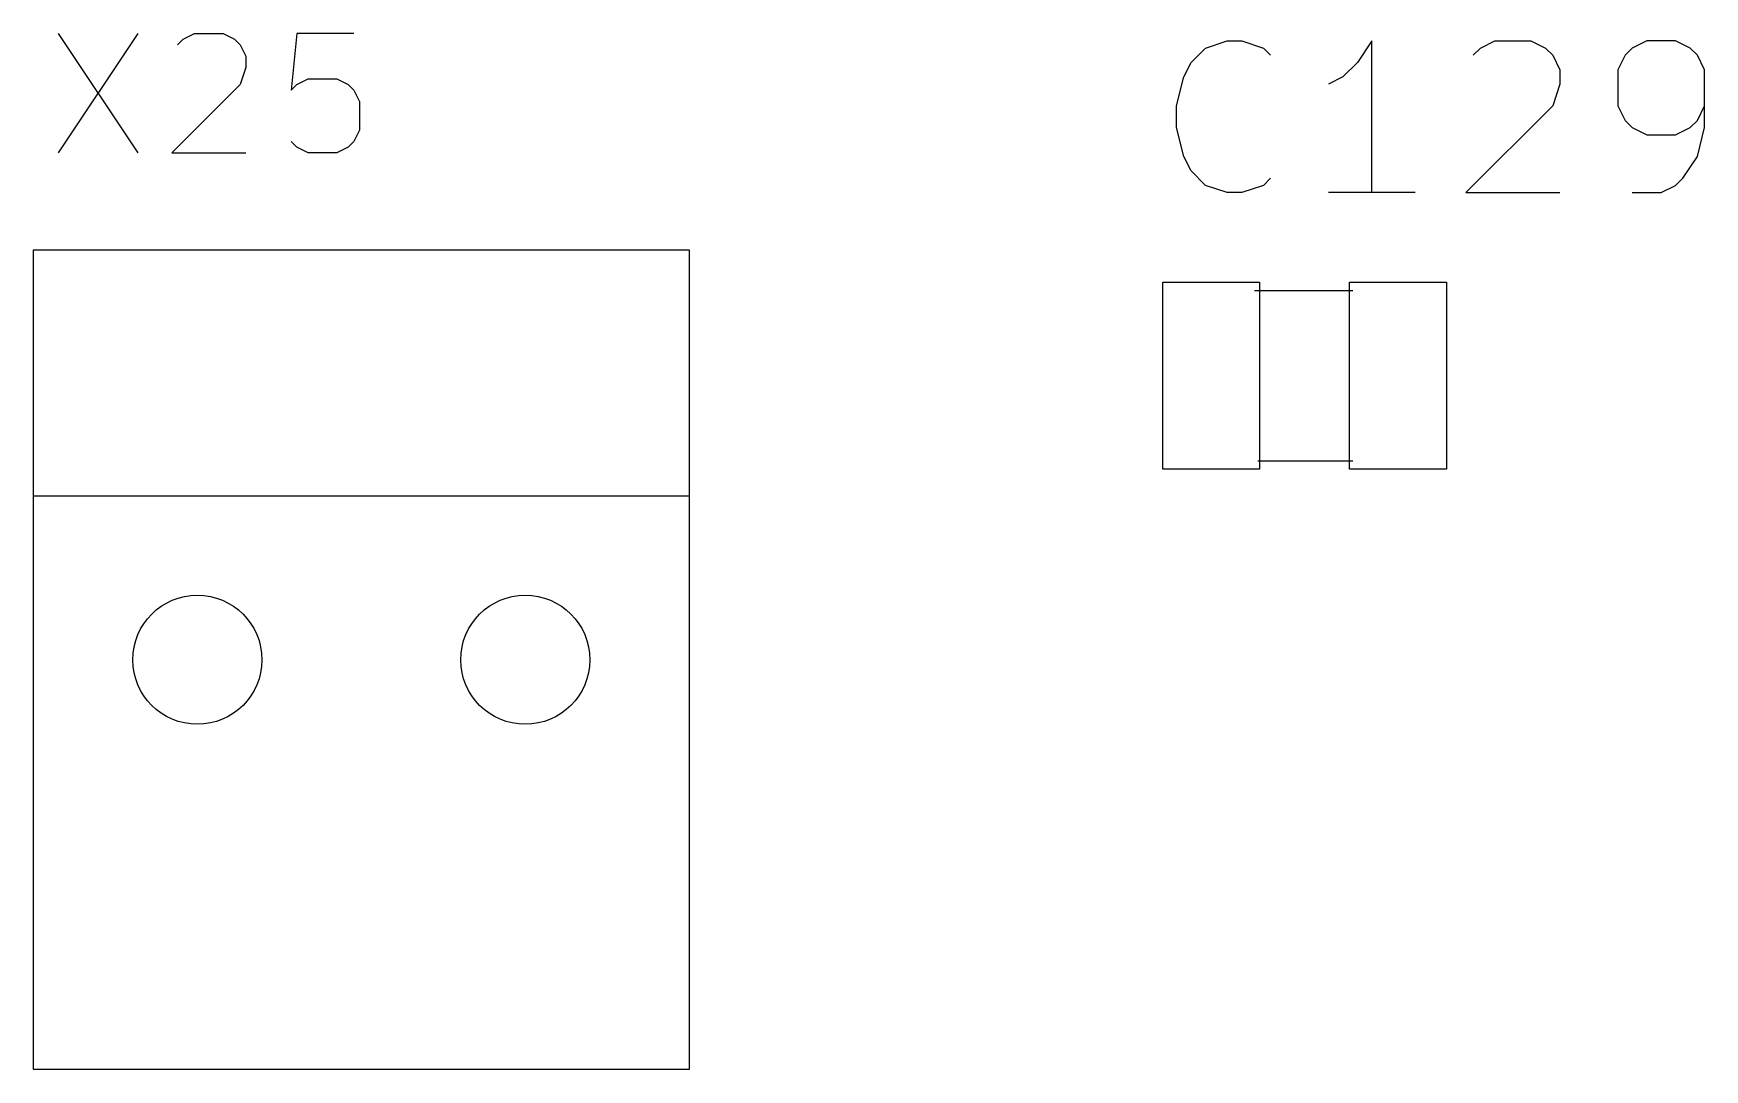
# Model space of a CAD drawing. Header units: millimetres. Extents: x 0 to 280, y -704 to 300.
# Drawn here: x 31.96 to 44.91, y -262.43 to -254.4 of the extents above; entities that cross this region are included whole.
import ezdxf

# ---------------------------------------------------------------- set-up
doc = ezdxf.new("R2010")
doc.units = ezdxf.units.MM
for name, color, linetype, true_color in [('Edge.Cuts', 254, 'CONTINUOUS', 0xd0d2cd), ('F.Fab', 9, 'CONTINUOUS', 0xafafaf), ('F.Silkscreen', 41, 'CONTINUOUS', 0xf2eda1)]:
    doc.layers.add(name, color=color, linetype=linetype, true_color=true_color)

msp = doc.modelspace()

# ---------------------------------------------------------------- linework, layer by layer
at = {"layer": 'Edge.Cuts'}
for centre in [(33.23, -259.25), (35.77, -259.25)]:
    msp.add_circle(centre, 0.5, dxfattribs=at)
at = {"layer": 'F.Fab', "linetype": 'CONTINUOUS'}
for p, q in [((40.7078, -257.7739), (40.7078, -256.3238)), ((40.7078, -256.3238), (41.4579, -256.3238)), ((41.419, -256.39), (42.181, -256.39)), ((41.4579, -256.3238), (41.4579, -257.7739)), ((42.1556, -257.7739), (42.1556, -256.3238)), ((42.1556, -256.3238), (42.9057, -256.3238)), ((42.9057, -256.3238), (42.9057, -257.7739)), ((41.444, -257.71), (42.181, -257.71)), ((41.4579, -257.7739), (40.7078, -257.7739)), ((42.9057, -257.7739), (42.1556, -257.7739))]:
    msp.add_line(p, q, dxfattribs=at)
at = {"layer": 'F.Fab'}
for centre in [(33.23, -259.25), (35.77, -259.25)]:
    msp.add_circle(centre, 0.5, dxfattribs=at)
at = {"layer": 'F.Silkscreen', "linetype": 'CONTINUOUS'}
for p, q in [((32.152237, -254.397536), (32.76861, -255.322096)), ((32.76861, -254.397536), (32.152237, -255.322096)), ((33.076796, -254.48559), (33.120823, -254.441563)), ((33.120823, -254.441563), (33.208876, -254.397536)), ((33.208876, -254.397536), (33.42901, -254.397536)), ((33.42901, -254.397536), (33.517063, -254.441563)), ((33.517063, -254.441563), (33.56109, -254.48559)), ((33.56109, -254.48559), (33.605116, -254.573643)), ((34.001356, -254.397536), (33.957329, -254.837803)), ((34.441623, -254.397536), (34.001356, -254.397536)), ((41.039695, -254.510652), (41.20777, -254.454627)), ((41.20777, -254.454627), (41.31982, -254.454627)), ((41.31982, -254.454627), (41.487896, -254.510652)), ((42.328273, -254.454627), (42.216223, -254.622702)), ((42.328273, -255.631155), (42.328273, -254.454627)), ((43.16865, -254.510652), (43.280701, -254.454627)), ((43.280701, -254.454627), (43.560826, -254.454627)), ((43.560826, -254.454627), (43.672877, -254.510652)), ((44.457229, -254.454627), (44.345178, -254.510652)), ((44.681329, -254.454627), (44.457229, -254.454627)), ((44.79338, -254.510652), (44.681329, -254.454627)), ((33.605116, -254.573643), (33.605116, -254.661696)), ((40.871619, -254.734752), (40.927644, -254.622702)), ((40.927644, -254.622702), (41.039695, -254.510652)), ((41.487896, -254.510652), (41.543921, -254.566677)), ((42.216223, -254.622702), (42.104172, -254.734752)), ((43.112625, -254.566677), (43.16865, -254.510652)), ((43.672877, -254.510652), (43.728902, -254.566677)), ((43.728902, -254.566677), (43.784927, -254.678727)), ((44.289153, -254.566677), (44.233128, -254.678727)), ((44.345178, -254.510652), (44.289153, -254.566677)), ((44.849405, -254.566677), (44.79338, -254.510652)), ((44.90543, -254.678727), (44.849405, -254.566677)), ((33.605116, -254.661696), (33.56109, -254.793776)), ((34.001356, -254.793776), (34.089409, -254.74975)), ((34.089409, -254.74975), (34.309543, -254.74975)), ((34.309543, -254.74975), (34.397596, -254.793776)), ((40.815594, -254.958853), (40.871619, -254.734752)), ((42.104172, -254.734752), (41.992122, -254.790778)), ((43.784927, -254.678727), (43.784927, -254.790778)), ((44.233128, -254.678727), (44.233128, -254.958853)), ((44.90543, -255.126928), (44.90543, -254.678727)), ((33.56109, -254.793776), (33.03277, -255.322096)), ((33.957329, -254.837803), (34.001356, -254.793776)), ((34.397596, -254.793776), (34.441623, -254.837803)), ((34.441623, -254.837803), (34.485649, -254.925856)), ((43.784927, -254.790778), (43.728902, -254.958853)), ((34.485649, -254.925856), (34.485649, -255.14599)), ((40.815594, -255.126928), (40.815594, -254.958853)), ((43.728902, -254.958853), (43.0566, -255.631155)), ((44.233128, -254.958853), (44.289153, -255.070903)), ((44.849405, -255.070903), (44.90543, -254.958853)), ((34.485649, -255.14599), (34.441623, -255.234043)), ((40.871619, -255.351029), (40.815594, -255.126928)), ((44.289153, -255.070903), (44.345178, -255.126928)), ((44.345178, -255.126928), (44.457229, -255.182954)), ((44.681329, -255.182954), (44.79338, -255.126928)), ((44.79338, -255.126928), (44.849405, -255.070903)), ((44.849405, -255.351029), (44.90543, -255.126928)), ((34.001356, -255.27807), (33.957329, -255.234043)), ((34.089409, -255.322096), (34.001356, -255.27807)), ((34.397596, -255.27807), (34.309543, -255.322096)), ((34.441623, -255.234043), (34.397596, -255.27807)), ((44.457229, -255.182954), (44.681329, -255.182954)), ((33.03277, -255.322096), (33.605116, -255.322096)), ((34.309543, -255.322096), (34.089409, -255.322096)), ((40.927644, -255.463079), (40.871619, -255.351029)), ((44.737354, -255.519104), (44.849405, -255.351029)), ((41.039695, -255.57513), (40.927644, -255.463079)), ((41.543921, -255.519104), (41.487896, -255.57513)), ((44.681329, -255.57513), (44.737354, -255.519104)), ((41.20777, -255.631155), (41.039695, -255.57513)), ((41.31982, -255.631155), (41.20777, -255.631155)), ((41.487896, -255.57513), (41.31982, -255.631155)), ((42.664424, -255.631155), (41.992122, -255.631155)), ((43.0566, -255.631155), (43.784927, -255.631155)), ((44.345178, -255.631155), (44.569279, -255.631155)), ((44.569279, -255.631155), (44.681329, -255.57513)), ((31.96, -256.075), (37.04, -256.075)), ((31.96, -257.98), (31.96, -256.075)), ((37.04, -256.075), (37.04, -257.98)), ((31.96, -257.98), (37.04, -257.98)), ((31.96, -262.425), (31.96, -257.98)), ((37.04, -257.98), (37.04, -262.425)), ((37.04, -262.425), (31.96, -262.425))]:
    msp.add_line(p, q, dxfattribs=at)
at = {"layer": 'F.Silkscreen'}
for centre in [(33.23, -259.25), (35.77, -259.25)]:
    msp.add_circle(centre, 0.5, dxfattribs=at)

doc.saveas('drawing.dxf')
